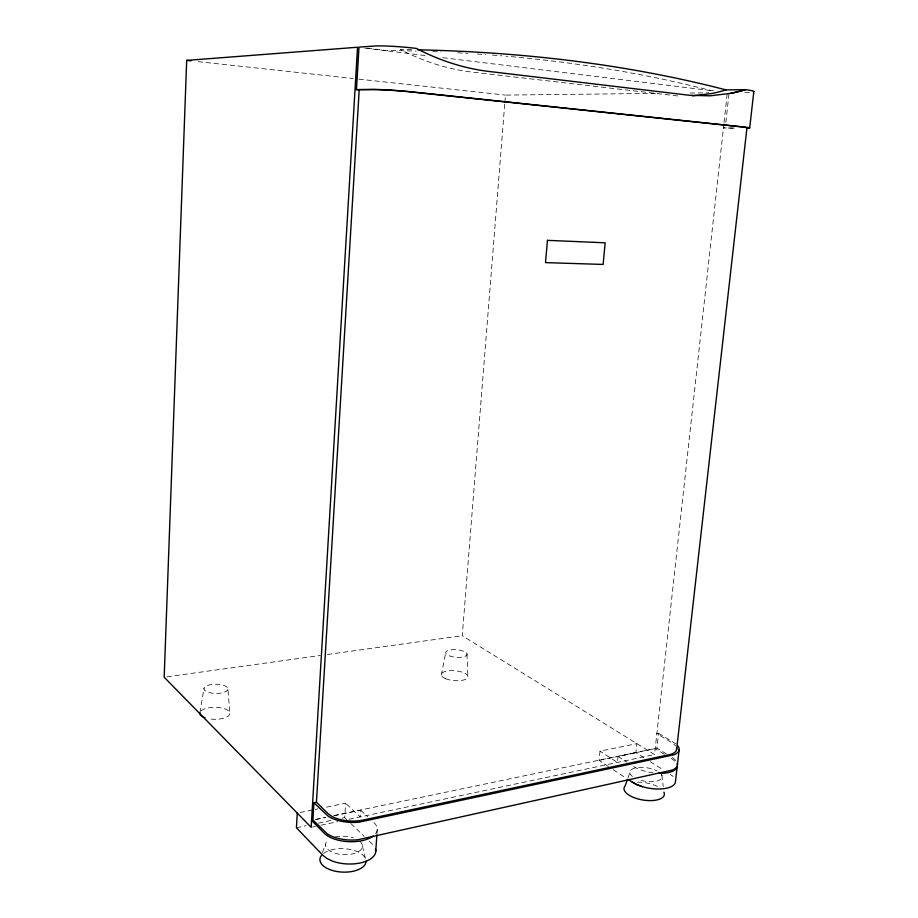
<?xml version="1.0" encoding="UTF-8"?>
<svg xmlns="http://www.w3.org/2000/svg" width="918" height="918" viewBox="0 0 918 918"><rect width="100%" height="100%" fill="white"/><g stroke="black" fill="none" stroke-linecap="round" stroke-linejoin="round"><path stroke-width="0.69" stroke-dasharray="4.59 3.44" d="M346.752 819.556L344.709 817.582L345.627 803.204L324.903 807.45M334.003 815.758L360.636 810.192L360.189 816.905L345.627 803.204M376.977 833.555L377.264 829.459M723.877 123.907L654.557 754.55L462.259 635.715L504.762 103.654M504.877 102.231L505.451 95.093L658.608 93.372M608.508 766.587L599.075 760.379L600.016 751.165L636.874 743.626L635.91 752.691L644.31 757.958M664.357 754.252L655.211 748.652L618.021 756.421L617.389 762.422L600.016 751.165M724.038 122.484L727.159 94.026M666.571 753.999L656.921 748.113L658.55 733.275L656.726 733.643L671.161 742.26A22.755 8.985 9 0 1 675.499 745.898M725.851 122.392L729.133 92.58M199.952 712.689L203.991 688.328M441.306 675.12L445.689 653.042M627.935 778.062L630.712 770.236M322.459 852.524L325.488 844.514M312.579 826.992L315.379 826.407M320.979 825.213L337.801 821.656M349.012 819.281L654.557 754.55M296.434 827.761L306.084 825.718M318.5 823.113L330.916 820.497M341.944 818.168L344.709 817.582M315.7 819.384L325.488 817.341M333.877 815.586L656.921 748.113M315.781 819.567L325.592 817.525M599.075 760.379L635.91 752.691M300.037 812.533L313.853 809.71M315.23 809.424L317.995 808.861M167.007 676.818L320.313 655.475M327.416 654.488L462.259 635.715M749.398 92.305L741.882 92.431M690.106 93.016L708.707 92.81M734.457 128.095L723.292 127.866L735.054 128.268M677.668 95.942L475.604 72.488A317.502 239.162 79.2 0 1 400.455 49.549A2995.595 1435.511 -39.5 0 1 414.833 49.756M198.07 61.632L353.178 78.523M358.869 79.143L505.451 95.093M367.269 48.149L386.57 50.513A2906.583 1414.684 -39.4 0 1 416.233 51.087M713.538 90.664L709.281 90.136A2906.583 1414.684 -39.4 0 0 506.013 56.205M364.653 48.115L427.226 55.791M442.878 57.708L713.102 90.859M658.55 733.275L675.832 743.844M650.3 761.722L663.507 770.007M618.021 756.421L627.005 762.192M613.224 769.697L626.191 778.235M672.309 757.602L674.133 758.911A25.199 10.213 9.1 0 1 676.13 761.011M360.636 810.192L367.774 816.848M350.86 823.503L364.194 836.321M369.323 841.255L372.398 844.216A27.919 13.965 2.7 0 1 373.913 845.914M362.449 846.144L366.053 861.187M661.855 775.205L663.244 786.519M227.985 689.257A12.037 4.601 0.5 0 1 209.212 692.585A12.037 4.601 0.5 0 1 210.738 684.656A12.037 4.601 0.5 0 1 227.985 689.257L229.856 713.791M466.998 653.926L467.859 676.176M201.111 710.876A14.998 5.99 0.3 0 1 220.79 707.824A14.998 5.99 0.3 0 1 228.697 715.707A14.998 5.99 0.3 0 1 209.063 718.805M323.446 853.522A23.076 11.727 2.5 0 1 348.266 849.139A23.076 11.727 2.5 0 1 365.938 859.994M360.063 841.473A18.498 9.203 2.6 0 1 355.599 853.006A18.498 9.203 2.6 0 1 331.731 851.938A18.498 9.203 2.6 0 1 328.254 840.062M335.162 837.055A18.498 9.203 2.6 0 1 353.441 837.87M373.89 822.539A28.01 13.563 2.8 0 1 374.877 834.554M637.413 782.159A20.414 8.721 9.4 0 1 658.183 786.898M659.342 772.405A16.375 6.805 9.2 0 1 658.929 780.403A16.375 6.805 9.2 0 1 640.764 780.334M632.491 776.513A16.375 6.805 9.2 0 1 635.577 767.884A16.375 6.805 9.2 0 1 657.104 770.994M633.753 766.519A25.142 10.213 9.2 0 0 641.326 770.11L644.195 771.028A24.763 10.064 9.2 0 0 653.146 772.853M671.219 758.452A24.763 10.064 9.2 0 1 674.73 761.114M670.496 774.425A24.706 10.305 9.3 0 1 672.997 776.49M432.848 51.637A2906.583 1414.684 -39.4 0 1 441.076 51.982M457.784 52.796A2906.583 1414.684 -39.4 0 1 467.606 53.37M477.337 53.99A2906.583 1414.684 -39.4 0 1 485.611 54.575M492.45 55.091A2906.583 1414.684 -39.4 0 1 501.962 55.86M449.154 655.785A10.729 3.787 4.9 0 0 466.803 655.096A10.729 3.787 4.9 0 0 453.09 649.657A10.729 3.787 4.9 0 0 449.154 655.785M445.632 678.7A13.368 4.934 4.9 0 0 467.618 677.713A13.368 4.934 4.9 0 0 450.531 670.679A13.368 4.934 4.9 0 0 445.632 678.7"/><path stroke-width="1.38" d="M186.687 60.393L164.173 677.22L311.168 827.29L357.538 47.243L186.687 60.393L190.955 60.852M297.271 813.096L296.434 827.761L322.884 855.346L327.003 858.56L332.614 861.176A27.919 13.965 2.7 0 0 362.943 862.3A27.919 13.965 2.7 0 0 375.451 848.886M676.486 747.757A22.755 8.985 9 0 1 668.832 754.791L363.012 820.072A25.738 12.106 2.8 0 1 327.898 813.463L316.435 802.252L313.922 802.757L312.9 819.969L327.278 833.865A28.492 13.759 2.8 0 0 357.917 839.74L672.171 770.122A25.199 10.213 9.1 0 0 677.22 763.133M676.623 749.558L746.942 127.9A24.855 1.067 3.7 0 0 739.208 126.638L411.907 92.041A28.504 1.469 4.3 0 0 372.651 89.654L356.459 89.643L358.995 47.128L376.082 45.923A31.82 2.639 4.4 0 1 410.667 47.77L416.428 48.425A324.272 242.329 79.7 0 0 492.461 71.856L689.211 95.254L710.05 95.828L730.326 93.384A288.401 201.673 87 0 0 745.37 89.666L748.87 90.148A27.724 1.893 3.4 0 1 753.368 91.846M316.435 802.252L359.19 89.93M375.749 851.33L376.885 834.932M677.381 765.176L679.102 749.972M749.685 128.072L753.827 91.502M627.464 779.359L625.147 785.888A20.414 8.721 9.4 0 0 642.921 800.014A20.414 8.721 9.4 0 0 663.932 792.177M692.379 95.908L711.243 93.59A281.837 199.103 86.7 0 0 726.058 89.907L745.37 89.666A287.288 200.95 87 0 1 730.326 93.384L730.43 93.395M356.459 89.643L373.385 89.356A31.637 1.641 4.3 0 1 407.753 91.444L744.705 127.086A27.574 1.182 3.7 0 1 747.757 128.394M642.439 786.68L636.782 784.638L628.555 779.784M636.874 784.66L642.497 786.703A24.706 10.305 9.3 0 0 675.407 782.113L677.174 766.599A24.763 10.064 9.2 0 1 658.321 773.289M636.622 784.546L632.089 782.113M313.922 802.757L328.369 816.366A28.561 13.437 2.8 0 0 359.087 822.161L673.892 754.791A25.245 9.96 9 0 0 677.84 745.909M311.581 820.451L324.238 833.246A28.435 13.77 2.8 0 0 331.134 837.778L334.014 838.926A28.01 13.563 2.8 0 0 373.156 836.08M205.035 717.784A14.998 5.99 0.3 0 1 199.952 712.689M366.053 861.187A23.076 11.727 2.5 0 1 338.891 871.802A23.076 11.727 2.5 0 1 321.346 855.622M417.69 49.813A2995.595 1435.511 -39.5 0 1 726.058 89.907M547.461 240.355L545.51 262.617L603.115 264.441L605.18 242.8L547.461 240.355"/></g></svg>
